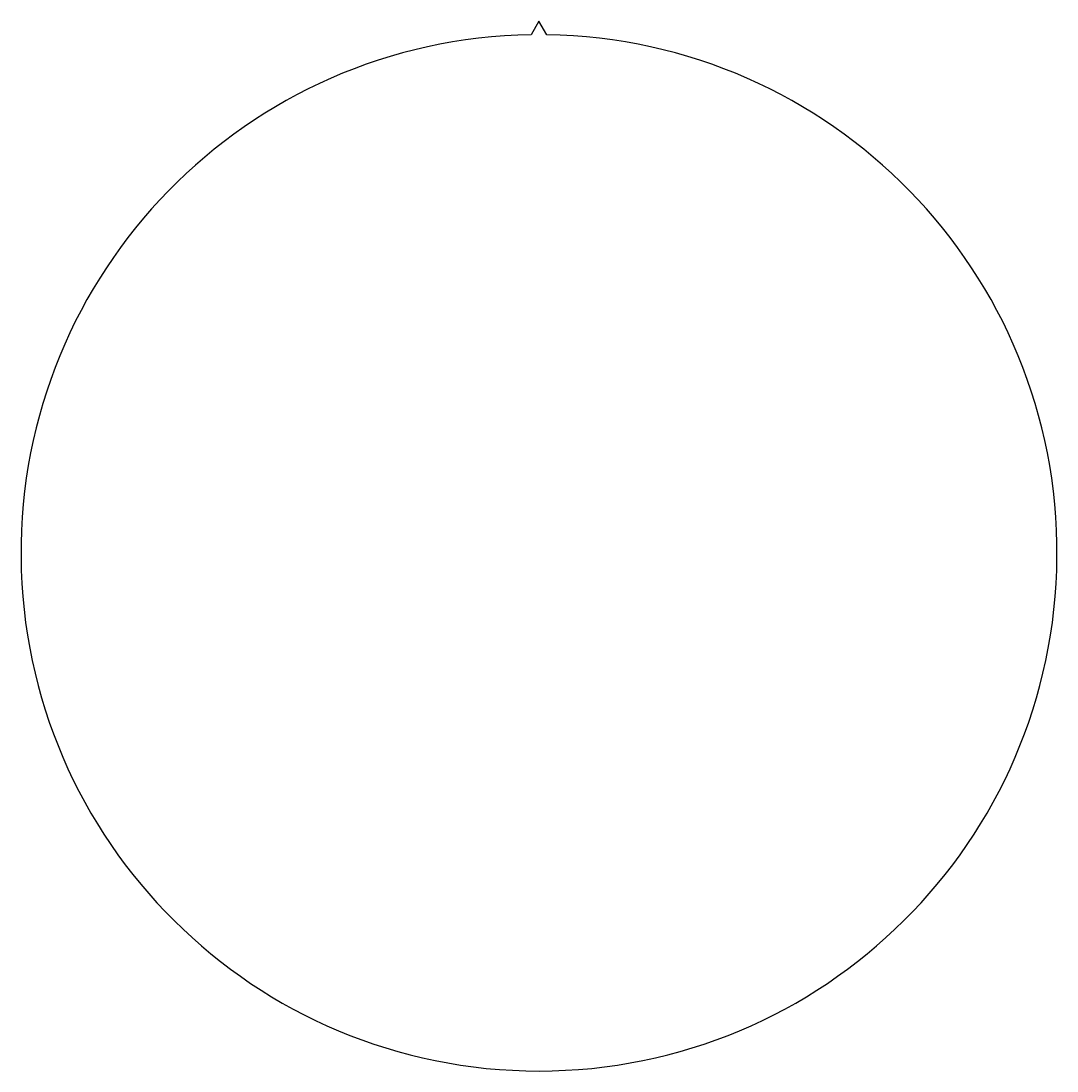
# Model space of a CAD drawing. Header units: millimetres. Extents: x -28.1 to 28.1, y -28.1 to 28.8.
import ezdxf

# ---------------------------------------------------------------- set-up
doc = ezdxf.new("R2010")
doc.units = ezdxf.units.MM
doc.layers.get('0').update_dxf_attribs({"linetype": 'CONTINUOUS'})

msp = doc.modelspace()

# ---------------------------------------------------------------- linework, layer by layer
msp.add_lwpolyline([(-0.4323362727502572, 28.077171609641603, 129.8934999194477), (0.43233627275006936, 28.077171609641617), (3.469446951953614e-16, 28.825999999999997)], format="xyb", close=True)

doc.saveas('drawing.dxf')
